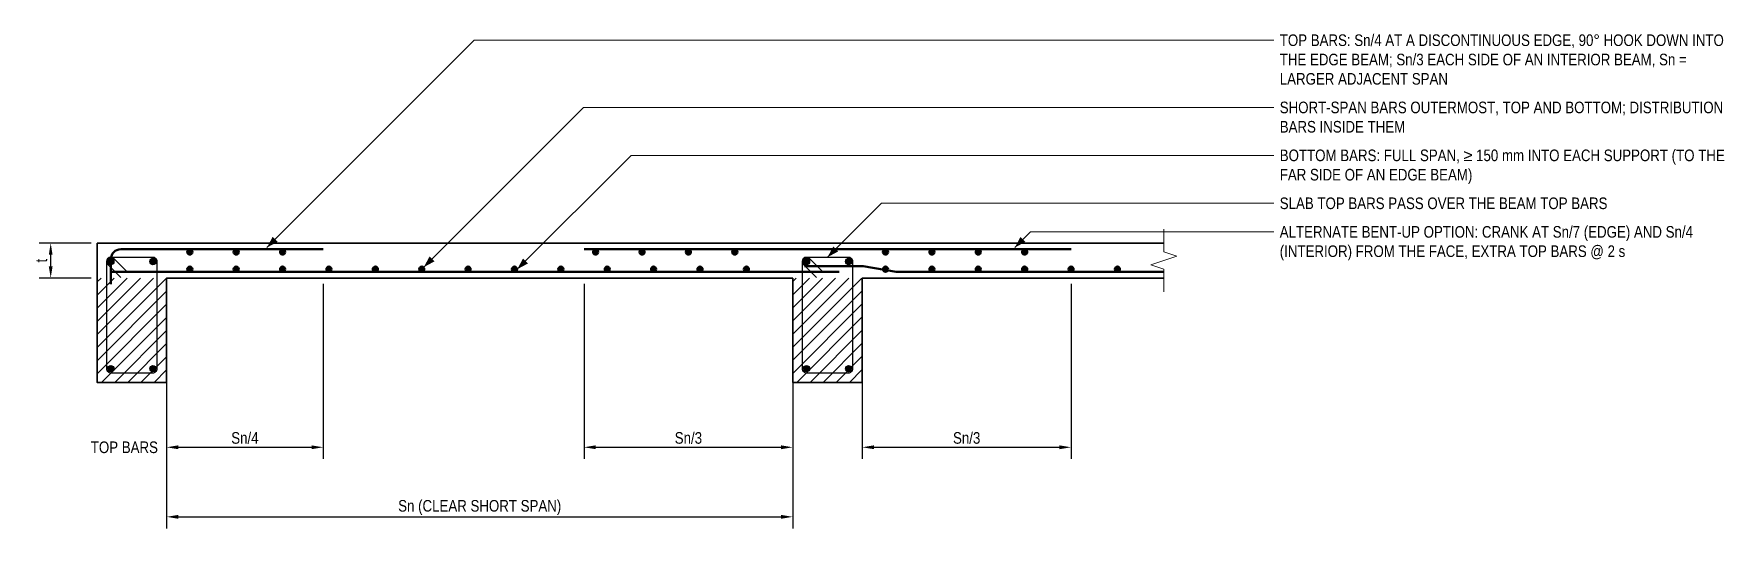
# Model space of a CAD drawing. Header units: millimetres. Extents: x -573 to 6717, y -1148 to 1053.
import ezdxf
from ezdxf.enums import TextEntityAlignment as Align

# ---------------------------------------------------------------- set-up
doc = ezdxf.new("R2010")
doc.units = ezdxf.units.MM
doc.header["$LTSCALE"] = 3.75
for name, color, linetype, lineweight in [('S-ANNO', 3, 'Continuous', 18), ('S-BREAK', 8, 'Continuous', 18), ('S-CONC', 4, 'Continuous', 35), ('S-DIMS', 2, 'Continuous', 18), ('S-HATCH', 9, 'Continuous', 13), ('S-REBR', 1, 'Continuous', 50), ('S-REBR-NF', 252, 'Continuous', 25), ('S-TEXT', 7, 'Continuous', 18)]:
    doc.layers.add(name, color=color, linetype=linetype, lineweight=lineweight)
doc.styles.add('AN', font='ARIALN_0.TTF')
doc.dimstyles.new('EIT-25', dxfattribs={"dimscale": 25, "dimtxt": 2, "dimasz": 2, "dimexe": 2, "dimexo": 1, "dimgap": 0.6, "dimtad": 1, "dimdec": 0, "dimtxsty": 'AN', "dimcen": 2.5, "dimclrd": 2, "dimclre": 8, "dimclrt": 7, "dimazin": 3, "dimtfac": 1, "dimtmove": 1, "dimatfit": 3, "dimlwd": -1, "dimlwe": -1, "dimarcsym": 0})

msp = doc.modelspace()

# ---------------------------------------------------------------- hatches: boundary and pattern name
at = {"layer": 'S-HATCH'}
h = msp.add_hatch(dxfattribs=at)
h.set_pattern_fill('ANSI31', color=256, scale=12.598)
h.paths.add_polyline_path([(-300, -450), (0, -450), (0, 0), (-300, 0)])
h = msp.add_hatch(dxfattribs=at)
h.set_pattern_fill('ANSI31', color=256, scale=12.5984)
h.paths.add_polyline_path([(2700, -450), (3000, -450), (3000, 0), (2700, 0)])
at = {"layer": 'S-REBR'}
h = msp.add_hatch(color=256, dxfattribs=at)
h.dxf.hatch_style = 1
edge = h.paths.add_edge_path()
edge.add_arc((100, 112), 11, 0, 360)
h = msp.add_hatch(color=256, dxfattribs=at)
h.dxf.hatch_style = 1
edge = h.paths.add_edge_path()
edge.add_arc((300, 112), 11, 0, 360)
h = msp.add_hatch(color=256, dxfattribs=at)
h.dxf.hatch_style = 1
edge = h.paths.add_edge_path()
edge.add_arc((500, 112), 11, 0, 360)
h = msp.add_hatch(color=256, dxfattribs=at)
h.dxf.hatch_style = 1
edge = h.paths.add_edge_path()
edge.add_arc((1850, 112), 11, 0, 360)
h = msp.add_hatch(color=256, dxfattribs=at)
h.dxf.hatch_style = 1
edge = h.paths.add_edge_path()
edge.add_arc((2050, 112), 11, 0, 360)
h = msp.add_hatch(color=256, dxfattribs=at)
h.dxf.hatch_style = 1
edge = h.paths.add_edge_path()
edge.add_arc((2250, 112), 11, 0, 360)
h = msp.add_hatch(color=256, dxfattribs=at)
h.dxf.hatch_style = 1
edge = h.paths.add_edge_path()
edge.add_arc((2450, 112), 11, 0, 360)
h = msp.add_hatch(color=256, dxfattribs=at)
h.dxf.hatch_style = 1
edge = h.paths.add_edge_path()
edge.add_arc((3100, 112), 11, 0, 360)
h = msp.add_hatch(color=256, dxfattribs=at)
h.dxf.hatch_style = 1
edge = h.paths.add_edge_path()
edge.add_arc((3300, 112), 11, 0, 360)
h = msp.add_hatch(color=256, dxfattribs=at)
h.dxf.hatch_style = 1
edge = h.paths.add_edge_path()
edge.add_arc((3500, 112), 11, 0, 360)
h = msp.add_hatch(color=256, dxfattribs=at)
h.dxf.hatch_style = 1
edge = h.paths.add_edge_path()
edge.add_arc((3700, 112), 11, 0, 360)
h = msp.add_hatch(color=256, dxfattribs=at)
h.dxf.hatch_style = 1
edge = h.paths.add_edge_path()
edge.add_arc((100, 38), 11, 0, 360)
h = msp.add_hatch(color=256, dxfattribs=at)
h.dxf.hatch_style = 1
edge = h.paths.add_edge_path()
edge.add_arc((300, 38), 11, 0, 360)
h = msp.add_hatch(color=256, dxfattribs=at)
h.dxf.hatch_style = 1
edge = h.paths.add_edge_path()
edge.add_arc((500, 38), 11, 0, 360)
h = msp.add_hatch(color=256, dxfattribs=at)
h.dxf.hatch_style = 1
edge = h.paths.add_edge_path()
edge.add_arc((700, 38), 11, 0, 360)
h = msp.add_hatch(color=256, dxfattribs=at)
h.dxf.hatch_style = 1
edge = h.paths.add_edge_path()
edge.add_arc((900, 38), 11, 0, 360)
h = msp.add_hatch(color=256, dxfattribs=at)
h.dxf.hatch_style = 1
edge = h.paths.add_edge_path()
edge.add_arc((1100, 38), 11, 0, 360)
h = msp.add_hatch(color=256, dxfattribs=at)
h.dxf.hatch_style = 1
edge = h.paths.add_edge_path()
edge.add_arc((1300, 38), 11, 0, 360)
h = msp.add_hatch(color=256, dxfattribs=at)
h.dxf.hatch_style = 1
edge = h.paths.add_edge_path()
edge.add_arc((1500, 38), 11, 0, 360)
h = msp.add_hatch(color=256, dxfattribs=at)
h.dxf.hatch_style = 1
edge = h.paths.add_edge_path()
edge.add_arc((1700, 38), 11, 0, 360)
h = msp.add_hatch(color=256, dxfattribs=at)
h.dxf.hatch_style = 1
edge = h.paths.add_edge_path()
edge.add_arc((1900, 38), 11, 0, 360)
h = msp.add_hatch(color=256, dxfattribs=at)
h.dxf.hatch_style = 1
edge = h.paths.add_edge_path()
edge.add_arc((2100, 38), 11, 0, 360)
h = msp.add_hatch(color=256, dxfattribs=at)
h.dxf.hatch_style = 1
edge = h.paths.add_edge_path()
edge.add_arc((2300, 38), 11, 0, 360)
h = msp.add_hatch(color=256, dxfattribs=at)
h.dxf.hatch_style = 1
edge = h.paths.add_edge_path()
edge.add_arc((2500, 38), 11, 0, 360)
h = msp.add_hatch(color=256, dxfattribs=at)
h.dxf.hatch_style = 1
edge = h.paths.add_edge_path()
edge.add_arc((3100, 38), 11, 0, 360)
h = msp.add_hatch(color=256, dxfattribs=at)
h.dxf.hatch_style = 1
edge = h.paths.add_edge_path()
edge.add_arc((3300, 38), 11, 0, 360)
h = msp.add_hatch(color=256, dxfattribs=at)
h.dxf.hatch_style = 1
edge = h.paths.add_edge_path()
edge.add_arc((3500, 38), 11, 0, 360)
h = msp.add_hatch(color=256, dxfattribs=at)
h.dxf.hatch_style = 1
edge = h.paths.add_edge_path()
edge.add_arc((3700, 38), 11, 0, 360)
h = msp.add_hatch(color=256, dxfattribs=at)
h.dxf.hatch_style = 1
edge = h.paths.add_edge_path()
edge.add_arc((3900, 38), 11, 0, 360)
h = msp.add_hatch(color=256, dxfattribs=at)
h.dxf.hatch_style = 1
edge = h.paths.add_edge_path()
edge.add_arc((4100, 38), 11, 0, 360)
at = {"layer": 'S-REBR-NF'}
h = msp.add_hatch(color=256, dxfattribs=at)
h.dxf.hatch_style = 1
edge = h.paths.add_edge_path()
edge.add_arc((-241, 71), 13.8, 0, 360)
h = msp.add_hatch(color=256, dxfattribs=at)
h.dxf.hatch_style = 1
edge = h.paths.add_edge_path()
edge.add_arc((-59, 71), 13.8, 0, 360)
h = msp.add_hatch(color=256, dxfattribs=at)
h.dxf.hatch_style = 1
edge = h.paths.add_edge_path()
edge.add_arc((2759, 71), 13.8, 0, 360)
h = msp.add_hatch(color=256, dxfattribs=at)
h.dxf.hatch_style = 1
edge = h.paths.add_edge_path()
edge.add_arc((2941, 71), 13.8, 0, 360)
h = msp.add_hatch(color=256, dxfattribs=at)
h.dxf.hatch_style = 1
edge = h.paths.add_edge_path()
edge.add_arc((-241, -391), 13.8, 0, 360)
h = msp.add_hatch(color=256, dxfattribs=at)
h.dxf.hatch_style = 1
edge = h.paths.add_edge_path()
edge.add_arc((-59, -391), 13.8, 0, 360)
h = msp.add_hatch(color=256, dxfattribs=at)
h.dxf.hatch_style = 1
edge = h.paths.add_edge_path()
edge.add_arc((2759, -391), 13.8, 0, 360)
h = msp.add_hatch(color=256, dxfattribs=at)
h.dxf.hatch_style = 1
edge = h.paths.add_edge_path()
edge.add_arc((2941, -391), 13.8, 0, 360)

# ---------------------------------------------------------------- linework, layer by layer
at = {"layer": 'S-ANNO', "flags": 128}
for points in [[(432.2, 131.2), (1326.7, 1025.7), (4700, 1025.7), (4775, 1025.7)], [(1109, 47), (1797.7, 735.7), (4700, 735.7), (4775, 735.7)], [(1511.8, 37.8), (2003, 529), (4700, 529), (4775, 529)], [(2850, 90), (3082.3, 322.3), (4700, 322.3), (4775, 322.3)], [(3657.2, 131.2), (3725, 199), (4700, 199), (4775, 199)]]:
    msp.add_lwpolyline(points, dxfattribs=at)
at = {"layer": 'S-ANNO'}
for points in [[(432.2, 131.2), (478.2, 156), (457, 177.2)], [(3657.2, 131.2), (3703.2, 156), (3682, 177.2)], [(1109, 47), (1155, 71.8), (1133.8, 93)], [(1511.8, 37.8), (1557.8, 62.6), (1536.6, 83.8)], [(2850, 90), (2896, 114.7), (2874.7, 136)]]:
    msp.add_solid(points, dxfattribs=at)
at = {"layer": 'S-BREAK', "flags": 128}
msp.add_lwpolyline([(4300, -60), (4300, 37.5), (4243.8, 56.2), (4356.2, 93.8), (4300, 112.5), (4300, 210)], dxfattribs=at)
at = {"layer": 'S-CONC'}
for p, q in [((-300, 150), (4300, 150)), ((-300, 150), (-300, -450)), ((0, 0), (2700, 0)), ((3000, 0), (4300, 0))]:
    msp.add_line(p, q, dxfattribs=at)
at = {"layer": 'S-CONC', "flags": 128}
for points in [[(-300, 0), (-300, -450), (0, -450), (0, 0)], [(2700, 0), (2700, -450), (3000, -450), (3000, 0)]]:
    msp.add_lwpolyline(points, dxfattribs=at)
at = {"layer": 'S-REBR', "flags": 128}
for points in [[(-240, -26), (-240, 82, -0.414214), (-198, 124), (675, 124)], [(2750, 51), (2996.5, 51, -0.041311), (3003.4, 50.4), (3146.6, 26.6, 0.041311), (3153.5, 26), (4300, 26)]]:
    msp.add_lwpolyline(points, format="xyb", dxfattribs=at)
for points in [[(1800, 124), (3900, 124)], [(-240, 26), (2900, 26)]]:
    msp.add_lwpolyline(points, dxfattribs=at)
at = {"layer": 'S-REBR'}
for centre in [(100, 112), (300, 112), (500, 112), (1850, 112), (2050, 112), (2250, 112), (2450, 112), (3100, 112), (3300, 112), (3500, 112), (3700, 112), (100, 38), (300, 38), (500, 38), (700, 38), (900, 38), (1100, 38), (1300, 38), (1500, 38), (1700, 38), (1900, 38), (2100, 38), (2300, 38), (2500, 38), (3100, 38), (3300, 38), (3500, 38), (3700, 38), (3900, 38), (4100, 38)]:
    msp.add_circle(centre, 11, dxfattribs=at)
at = {"layer": 'S-REBR-NF', "flags": 128}
for points in [[(-172.2, 28), (-228.1, 83.9, 0.668179), (-259.2, 71), (-259.2, -391, 0.414214), (-241, -409.2), (-59, -409.2, 0.414214), (-40.8, -391), (-40.8, 71, 0.414214), (-59, 89.2), (-241, 89.2, 0.668179), (-253.9, 58.1), (-198, 2.2)], [(2827.8, 28), (2771.9, 83.9, 0.668179), (2740.8, 71), (2740.8, -391, 0.414214), (2759, -409.2), (2941, -409.2, 0.414214), (2959.2, -391), (2959.2, 71, 0.414214), (2941, 89.2), (2759, 89.2, 0.668179), (2746.1, 58.1), (2802, 2.2)]]:
    msp.add_lwpolyline(points, format="xyb", dxfattribs=at)
at = {"layer": 'S-REBR-NF'}
for centre in [(-241, 71), (-59, 71), (2759, 71), (2941, 71), (-241, -391), (-59, -391), (2759, -391), (2941, -391)]:
    msp.add_circle(centre, 13.8, dxfattribs=at)

# ---------------------------------------------------------------- texts
at = {"layer": 'S-TEXT', "style": 'AN'}
msp.add_text('TOP BARS', height=50, dxfattribs=at).set_placement((-37.5, -730), align=Align.MIDDLE_RIGHT)
at = {"layer": 'S-TEXT', "char_height": 50, "attachment_point": 1, "style": 'AN'}
for s, insert, width in [('TOP BARS: Sn/4 AT A DISCONTINUOUS EDGE, 90° HOOK DOWN INTO\\PTHE EDGE BEAM; Sn/3 EACH SIDE OF AN INTERIOR BEAM, Sn =\\PLARGER ADJACENT SPAN', (4800, 1050.7), 2004.391), ('SHORT-SPAN BARS OUTERMOST, TOP AND BOTTOM; DISTRIBUTION\\PBARS INSIDE THEM', (4800, 760.7), 2001.518), ('BOTTOM BARS: FULL SPAN, ≥ 150 mm INTO EACH SUPPORT (TO THE\\PFAR SIDE OF AN EDGE BEAM)', (4800, 554), 2008.541), ('SLAB TOP BARS PASS OVER THE BEAM TOP BARS', (4800, 347.3), 1482.263), ('ALTERNATE BENT-UP OPTION: CRANK AT Sn/7 (EDGE) AND Sn/4\\P(INTERIOR) FROM THE FACE, EXTRA TOP BARS @ 2 s', (4800, 224), 1865.984)]:
    msp.add_mtext(s, dxfattribs=dict(at, insert=insert, width=width))

# ---------------------------------------------------------------- dimensions: what is measured, and where the dimension line sits
at = {"layer": 'S-DIMS'}
msp.add_linear_dim(base=(-500, 0), p1=(-300, 0), p2=(-300, 150), angle=90, text='t', dimstyle='EIT-25', dxfattribs=at).render()
for base, p1, p2, text in [((0, -730), (0, 0), (675, 0), 'Sn/4'), ((0, -1030), (0, 0), (2700, 0), 'Sn (CLEAR SHORT SPAN)'), ((1800, -730), (1800, 0), (2700, 0), 'Sn/3'), ((3000, -730), (3000, 0), (3900, 0), 'Sn/3')]:
    msp.add_linear_dim(base=base, p1=p1, p2=p2, text=text, dimstyle='EIT-25', dxfattribs=at).render()

doc.saveas('drawing.dxf')
